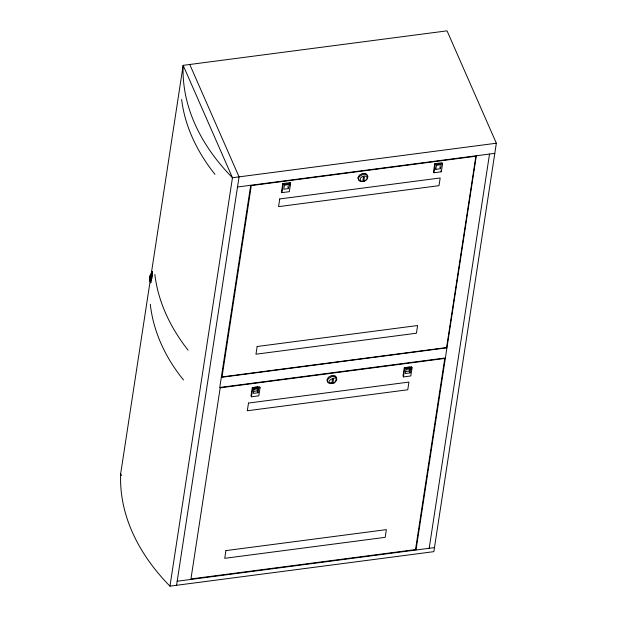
<?xml version="1.0" encoding="UTF-8"?>
<svg xmlns="http://www.w3.org/2000/svg" width="617" height="617" viewBox="0 0 617 617"><rect width="100%" height="100%" fill="white"/><g stroke="black" fill="none" stroke-linecap="round" stroke-linejoin="round"><path stroke-width="0.93" d="M151.45 276.2L152.052 271.634L150.733 282.686L149.453 279.185A12.664 9.864 -29.6 0 1 149.684 276.223L152.052 271.634L151.474 277.226M151.157 278.707L151.026 280.743L151.25 278.984M151.497 276.054L152.052 271.634M151.628 277.542L151.952 274.997L150.409 276.848A12.533 7.327 8.5 0 0 149.977 278.884L150.247 280.28M151.875 278.737L152.121 276.84M150.61 282.601L151.088 278.946M151.327 273.354L183.156 65.348L447.047 30.85L496.353 143.221L433.851 551.652L169.968 586.15A257.258 173.801 8.7 0 1 120.662 473.779L150.309 280.01M169.968 586.15L232.462 177.727A257.258 173.801 8.7 0 1 183.156 65.348L232.462 177.727L496.353 143.221M176.562 585.286L239.064 176.863L189.758 64.492M250.71 185.27L219.768 387.461L445.389 357.96M282.763 183.581L281.522 191.694L281.938 192.627L289.327 191.663L290.568 183.558L290.152 182.617L282.763 183.581L283.18 184.522L281.938 192.627M252.26 387.754L251.019 395.859L251.428 396.793L258.816 395.829L260.058 387.723L259.649 386.782L252.26 387.754L252.669 388.687L251.428 396.793M253.926 389.335L253.309 393.384L258.06 392.767L258.677 388.71L253.926 389.335L253.109 387.461L257.852 386.836M258.06 392.767L257.235 390.893L257.605 388.463M288.563 188.594L289.188 184.545L284.437 185.162L283.812 189.218L288.563 188.594L287.746 186.727M289.743 185.324L290.152 182.617M434.761 163.713L433.52 171.819L433.936 172.752L441.325 171.788L442.566 163.682L442.15 162.741L434.761 163.713L435.178 164.646L433.936 172.752M404.258 367.879L403.017 375.984L403.425 376.925L410.814 375.954L412.056 367.848L411.647 366.914L404.258 367.879L404.667 368.812L403.425 376.925M435.81 169.343L436.435 165.294L441.186 164.67L440.561 168.726L435.81 169.343L435.263 168.094M410.058 372.892L410.675 368.835L405.924 369.46L405.307 373.516L410.058 372.892L409.233 371.018L409.85 366.968L405.107 367.585M411.231 369.614L411.647 366.914M416.005 550.009L476.332 155.769M429.193 548.282L489.52 154.049M367.423 176.524C368.773 173.917 366.506 181.946 367.184 178.159C366.845 174.85 362.464 175.783 360.976 177.657C359.696 178.259 359.935 181.452 362.464 181.383C365.202 181.83 368.573 177.557 365.264 180.673M152.021 272.884L150.124 276.863A12.664 9.864 -29.6 0 0 149.892 279.833L150.733 282.686M334.607 382.586C342.234 371.635 319.375 383.828 334.098 382.887M334.553 382.625L336.712 380.172L336.573 377.905M334.337 382.679L334.036 382.918M333.843 382.949L330.018 383.604L328.306 382.879L327.48 381.584L327.928 381.969M364.732 180.874L364.362 181.043M364.246 181.09C362.673 182.131 358.284 181.39 358.786 179.825M237.514 186.997L494.803 153.355M283.18 184.522L290.568 183.558M435.178 164.646L442.566 163.682M221.318 377.319L446.939 347.826M252.669 388.687L260.058 387.723M404.667 368.812L412.056 367.848M253.433 391.386L257.235 390.893M405.431 371.519L409.233 371.018M177.187 581.237L434.476 547.595M359.41 180.233L358.832 179.871M150.764 282.856L149.792 280.118A12.533 7.327 8.5 0 1 150.224 278.082L152.245 275.892L151.952 274.997M439.744 166.852L440.561 168.726M440.908 170.855L441.325 171.788M120.662 473.779L121.433 475.537M214.971 174.341A257.289 172.058 8.4 0 1 181.637 99.484M183.504 379.979A256.078 179.485 1.4 0 1 150.293 304.297M188.069 350.155A257.258 173.801 8.7 0 1 154.859 274.472M327.01 380.064L327.534 381.584L327.55 380.149L328.437 378.599L331.923 376.486L334.684 376.393L336.566 377.565L334.861 375.637L331.545 375.537L328.337 377.326L327.01 380.041M357.929 177.974L358.485 179.532L358.462 178.112L359.356 176.516L362.912 174.387L365.688 174.326L367.547 175.575L365.827 173.578L362.526 173.439L359.287 175.22L357.929 177.935M220.192 387.815L190.946 578.954L415.511 549.593L444.764 358.454L220.192 387.815M251.304 185.578L222.027 376.925L446.592 347.564L475.877 156.224L251.304 185.578M225.915 550.611L224.742 558.316L385.185 537.338L386.358 529.633L225.915 550.611M248.497 403.055L247.317 410.752L407.76 389.774L408.94 382.077L248.497 403.055M257.15 346.499L255.97 354.204L416.413 333.226L417.593 325.521L257.15 346.499M279.732 198.944L278.552 206.641L438.996 185.663L440.176 177.966L279.732 198.944M332.47 379.254L331.977 382.494L333.033 382.355L333.527 379.116L332.47 379.254M363.398 177.164L362.896 180.411L363.953 180.272L364.446 177.033L363.398 177.164"/></g></svg>
